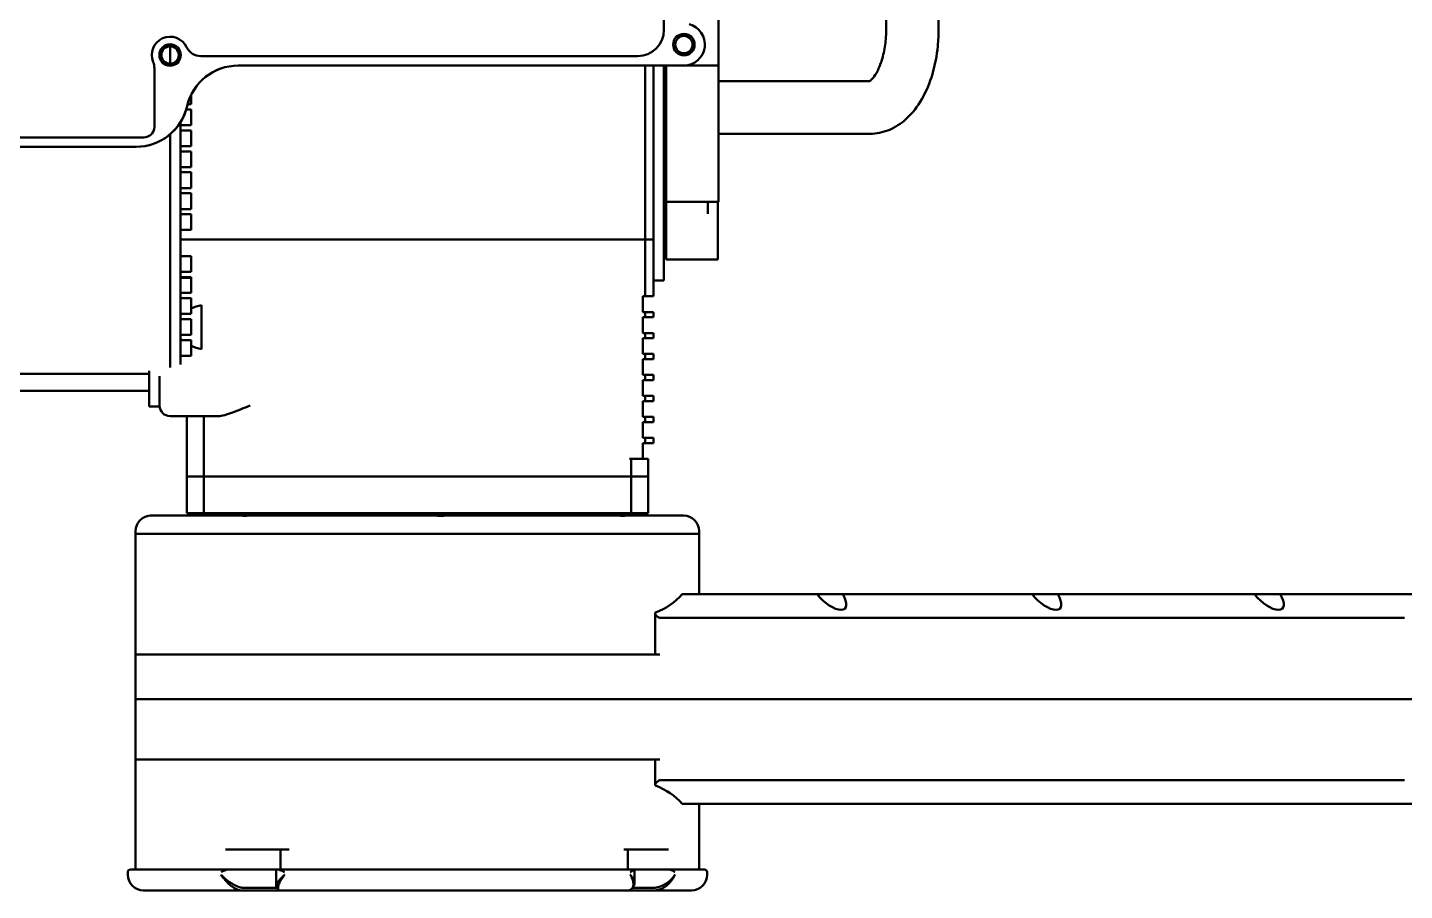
# Model space of a CAD drawing. Header units: millimetres. Extents: x 36 to 3196, y 27 to 5967.
# Drawn here: x 1894.7 to 2157.3, y 2943.3 to 3107.8 of the extents above; entities that cross this region are included whole.
import ezdxf

# ---------------------------------------------------------------- set-up
doc = ezdxf.new("R2010")
doc.units = ezdxf.units.MM
doc.layers.add('외형선(ISO)', color=7, linetype='Continuous', lineweight=50)

msp = doc.modelspace()

# ---------------------------------------------------------------- linework, layer by layer
at = {"layer": '외형선(ISO)'}
for p, q in [((2026.4917, 3244.5614), (2026.4917, 3100.5614)), ((2016.0917, 3237.7614), (2016.0917, 3107.3614)), ((2058.4917, 3107.5614), (2058.4917, 3237.5614)), ((2068.4917, 3107.5614), (2068.4917, 3237.5614)), ((1921.8917, 3100.9114), (1921.8917, 3104.2114)), ((1921.8917, 3100.9114), (1921.8917, 3104.2114)), ((2011.0917, 3102.3614), (1927.7578, 3102.3614)), ((1918.8917, 3100.0614), (1918.8917, 3088.8614)), ((2019.8917, 3100.5614), (1934.8789, 3100.5614)), ((2012.5272, 3067.4114), (2012.5272, 3100.5614)), ((2014.073, 3100.5614), (2014.073, 3067.4114)), ((2016.073, 3100.5614), (2016.073, 3063.6614)), ((2016.4917, 3100.5614), (2016.4917, 3089.9047)), ((2019.8917, 3100.5614), (2024.4917, 3100.5614)), ((2024.4917, 3100.5614), (2019.8917, 3100.5614)), ((2026.4917, 3100.5614), (2024.4917, 3100.5614)), ((2024.4917, 3100.5614), (2026.4917, 3100.5614)), ((2026.4917, 3089.9047), (2026.4917, 3100.5614)), ((2026.4917, 3097.5614), (2036.0368, 3097.5614)), ((2048.6595, 3097.5614), (2036.0368, 3097.5614)), ((2048.6595, 3097.5614), (2055.2823, 3097.5614)), ((1925.8917, 3093.2055), (1925.8917, 3094.9203)), ((1924.9881, 3092.2055), (1925.8917, 3092.2055)), ((1925.8917, 3093.2055), (1925.2476, 3093.2055)), ((1925.8917, 3089.2055), (1925.8917, 3092.2055)), ((1923.8917, 3089.773), (1923.8917, 3059.4792)), ((1925.8917, 3089.2055), (1923.8917, 3089.2055)), ((2016.4917, 3091.0614), (2016.073, 3091.0614)), ((2016.4917, 3082.2716), (2016.4917, 3089.9047)), ((2026.4917, 3089.9047), (2026.4917, 3082.2716)), ((1916.8917, 3086.8614), (1865.3333, 3086.8614)), ((1921.8917, 3059.4792), (1921.8917, 3087.4511)), ((1921.8917, 3059.4792), (1921.8917, 3087.4511)), ((1923.8917, 3088.2055), (1925.8917, 3088.2055)), ((1925.8917, 3085.2055), (1925.8917, 3088.2055)), ((2026.4917, 3087.5614), (2036.0368, 3087.5614)), ((2036.0368, 3087.5614), (2048.6595, 3087.5614)), ((2048.6595, 3087.5614), (2055.3881, 3087.5614)), ((1915.3917, 3085.0614), (1859.8917, 3085.0614)), ((1915.3917, 3085.0614), (1915.4046, 3085.0614)), ((1925.8917, 3085.2055), (1923.8917, 3085.2055)), ((1923.8917, 3084.2055), (1925.8917, 3084.2055)), ((1925.8917, 3081.2055), (1925.8917, 3084.2055)), ((1925.8917, 3081.2055), (1923.8917, 3081.2055)), ((2016.4917, 3082.2716), (2016.4917, 3075.0889)), ((2026.4917, 3074.5614), (2026.4917, 3082.2716)), ((1923.8917, 3080.2055), (1925.8917, 3080.2055)), ((1925.8917, 3077.2055), (1925.8917, 3080.2055)), ((1925.8917, 3077.2055), (1923.8917, 3077.2055)), ((1923.8917, 3076.2055), (1925.8917, 3076.2055)), ((1925.8917, 3073.2055), (1925.8917, 3076.2055)), ((1925.8917, 3073.2055), (1923.8917, 3073.2055)), ((2016.4917, 3074.0614), (2016.073, 3074.0614)), ((2016.4917, 3074.5614), (2016.4917, 3075.0889)), ((2016.5561, 3074.5614), (2016.4917, 3074.5614)), ((2016.4917, 3074.5614), (2016.4917, 3072.2698)), ((2018.4917, 3074.5614), (2016.5561, 3074.5614)), ((2024.4917, 3074.5614), (2018.4917, 3074.5614)), ((2026.4917, 3074.5614), (2024.4917, 3074.5614)), ((2024.4917, 3072.2698), (2024.4917, 3074.5614)), ((2026.3917, 3074.5614), (2026.3917, 3073.0614)), ((2026.3917, 3063.5614), (2026.3917, 3073.0614)), ((1923.8917, 3072.2055), (1925.8917, 3072.2055)), ((1925.8917, 3069.2055), (1925.8917, 3072.2055)), ((2016.4917, 3072.2698), (2016.4917, 3063.5614)), ((1925.8917, 3069.2055), (1923.8917, 3069.2055)), ((1937.1458, 3067.4114), (1923.8917, 3067.4114)), ((1937.1458, 3067.4114), (1923.8917, 3067.4114)), ((1937.1458, 3067.4114), (1945.9908, 3067.4114)), ((1937.1458, 3067.4114), (1945.9908, 3067.4114)), ((1992.1552, 3067.4114), (1945.9908, 3067.4114)), ((1992.1552, 3067.4114), (1945.9908, 3067.4114)), ((1992.1552, 3067.4114), (2009.5239, 3067.4114)), ((2009.5239, 3067.4114), (1992.1552, 3067.4114)), ((2009.5239, 3067.4114), (2012.5272, 3067.4114)), ((2012.5162, 3067.4114), (2009.5239, 3067.4114)), ((2012.5162, 3067.4114), (2012.5162, 3056.5614)), ((2012.5272, 3067.4114), (2014.073, 3067.4114)), ((2014.073, 3067.4114), (2014.073, 3056.5614)), ((1923.8917, 3064.2114), (1925.8917, 3064.2114)), ((1925.8917, 3064.2114), (1925.8917, 3061.2114)), ((2016.073, 3063.6614), (2016.073, 3059.6492)), ((2016.4917, 3063.5614), (2026.3917, 3063.5614)), ((1925.8917, 3061.2114), (1923.8917, 3061.2114)), ((1923.8917, 3060.2114), (1925.8917, 3060.2114)), ((1925.8917, 3060.0614), (1923.8917, 3060.0614)), ((1925.8917, 3060.2114), (1925.8917, 3057.2114)), ((1921.8917, 3042.9745), (1921.8917, 3059.4792)), ((1921.8917, 3042.9745), (1921.8917, 3059.4792)), ((1923.8917, 3043.5374), (1923.8917, 3059.4792)), ((1925.8917, 3057.2114), (1923.8917, 3057.2114)), ((2015.8439, 3059.5614), (2014.073, 3059.5614)), ((2015.8439, 3059.5614), (2016.073, 3059.5614)), ((2016.073, 3059.5614), (2016.073, 3059.6492)), ((1923.8917, 3056.2114), (1925.8917, 3056.2114)), ((1925.8917, 3056.2114), (1925.8917, 3054.2537)), ((1927.8917, 3054.8921), (1927.8917, 3046.4625)), ((2012.073, 3056.5614), (2012.073, 3053.5614)), ((2012.073, 3056.5614), (2012.5162, 3056.5614)), ((2012.5162, 3056.5614), (2014.073, 3056.5614)), ((1924.1814, 3053.2114), (1923.8917, 3053.2114)), ((1923.8917, 3052.2114), (1925.8917, 3052.2114)), ((1925.8917, 3053.2114), (1924.1814, 3053.2114)), ((1925.8917, 3053.2114), (1925.8917, 3054.2537)), ((1925.8917, 3049.2114), (1925.8917, 3052.2114)), ((2012.5162, 3053.5614), (2012.073, 3053.5614)), ((2012.073, 3052.5614), (2012.5162, 3052.5614)), ((2012.073, 3052.5614), (2012.073, 3049.5614)), ((2014.073, 3053.5614), (2012.5162, 3053.5614)), ((2012.5162, 3053.5614), (2012.5162, 3052.5614)), ((2012.5162, 3052.5614), (2014.073, 3052.5614)), ((2014.073, 3053.5614), (2014.073, 3052.5614)), ((2012.5162, 3049.5614), (2012.073, 3049.5614)), ((2014.073, 3049.5614), (2012.5162, 3049.5614)), ((2012.5162, 3049.5614), (2012.5162, 3048.5614)), ((2014.073, 3049.5614), (2014.073, 3048.5614)), ((1925.8917, 3049.2114), (1923.8917, 3049.2114)), ((1923.8917, 3048.2114), (1924.1024, 3048.2114)), ((1924.1024, 3048.2114), (1925.8917, 3048.2114)), ((1925.8917, 3047.1009), (1925.8917, 3048.2114)), ((1925.8917, 3047.1009), (1925.8917, 3045.2114)), ((2012.073, 3048.5614), (2012.073, 3045.5614)), ((2012.073, 3048.5614), (2012.5162, 3048.5614)), ((2012.5162, 3048.5614), (2014.073, 3048.5614)), ((1925.8917, 3045.2114), (1923.8917, 3045.2114)), ((2012.5162, 3045.5614), (2012.073, 3045.5614)), ((2012.073, 3044.5614), (2012.073, 3041.5614)), ((2012.073, 3044.5614), (2012.5162, 3044.5614)), ((2014.073, 3045.5614), (2012.5162, 3045.5614)), ((2012.5162, 3045.5614), (2012.5162, 3044.5614)), ((2012.5162, 3044.5614), (2014.073, 3044.5614)), ((2014.073, 3045.5614), (2014.073, 3044.5614)), ((1917.8917, 3041.7892), (1876.8917, 3041.7892)), ((1917.8917, 3042.3419), (1917.8917, 3037.588)), ((2012.5162, 3041.5614), (2012.073, 3041.5614)), ((2014.073, 3041.5614), (2012.5162, 3041.5614)), ((2012.5162, 3041.5614), (2012.5162, 3040.5614)), ((2014.073, 3041.5614), (2014.073, 3040.5614)), ((1919.8917, 3041.33), (1919.8917, 3035.7114)), ((2012.073, 3040.5614), (2012.073, 3037.5614)), ((2012.073, 3040.5614), (2012.5162, 3040.5614)), ((2012.5162, 3040.5614), (2014.073, 3040.5614)), ((1917.8917, 3038.5614), (1876.8917, 3038.5614)), ((1917.8917, 3037.588), (1917.8917, 3035.5614)), ((2012.5162, 3037.5614), (2012.073, 3037.5614)), ((2012.073, 3036.5614), (2012.073, 3033.5614)), ((2012.073, 3036.5614), (2012.5162, 3036.5614)), ((2014.073, 3037.5614), (2012.5162, 3037.5614)), ((2012.5162, 3037.5614), (2012.5162, 3036.5614)), ((2012.5162, 3036.5614), (2014.073, 3036.5614)), ((2014.073, 3037.5614), (2014.073, 3036.5614)), ((1917.8917, 3035.5614), (1919.8974, 3035.5614)), ((1923.8917, 3033.7114), (1921.8917, 3033.7114)), ((1923.8917, 3033.7114), (1931.0698, 3033.7114)), ((1925.073, 3033.7114), (1925.073, 3022.2114)), ((1928.3008, 3033.7114), (1928.3008, 3022.2114)), ((2012.5162, 3033.5614), (2012.073, 3033.5614)), ((2014.073, 3033.5614), (2012.5162, 3033.5614)), ((2012.5162, 3033.5614), (2012.5162, 3032.5614)), ((2014.073, 3033.5614), (2014.073, 3032.5614)), ((2012.073, 3032.5614), (2012.073, 3029.5614)), ((2012.073, 3032.5614), (2012.5162, 3032.5614)), ((2012.5162, 3032.5614), (2014.073, 3032.5614)), ((2012.5162, 3029.5614), (2012.073, 3029.5614)), ((2012.073, 3028.5614), (2012.073, 3025.5614)), ((2012.073, 3028.5614), (2012.5162, 3028.5614)), ((2012.5162, 3029.5614), (2012.5162, 3028.5614)), ((2014.073, 3029.5614), (2012.5162, 3029.5614)), ((2012.5162, 3028.5614), (2014.073, 3028.5614)), ((2014.073, 3029.5614), (2014.073, 3028.5614)), ((2009.5239, 3025.5614), (2012.073, 3025.5614)), ((2009.8452, 3025.5614), (2009.8452, 3022.2114)), ((2013.073, 3025.5614), (2012.073, 3025.5614)), ((2013.073, 3025.5614), (2013.073, 3022.2114)), ((1927.2942, 3022.2114), (1925.073, 3022.2114)), ((1925.073, 3015.2114), (1925.073, 3022.2114)), ((1927.2942, 3022.2114), (1925.073, 3022.2114)), ((1928.3008, 3022.2114), (1927.2942, 3022.2114)), ((1928.3008, 3022.2114), (1927.2942, 3022.2114)), ((1945.9908, 3022.2114), (1928.3008, 3022.2114)), ((1928.3008, 3015.2114), (1928.3008, 3022.2114)), ((1945.9908, 3022.2114), (1928.3008, 3022.2114)), ((1992.1552, 3022.2114), (1945.9908, 3022.2114)), ((1945.9908, 3022.2114), (1992.1552, 3022.2114)), ((1992.1552, 3022.2114), (2009.8452, 3022.2114)), ((2009.8452, 3022.2114), (1992.1552, 3022.2114)), ((2009.8452, 3022.2114), (2010.8518, 3022.2114)), ((2009.8452, 3015.2114), (2009.8452, 3022.2114)), ((2010.8518, 3022.2114), (2009.8452, 3022.2114)), ((2010.8518, 3022.2114), (2013.073, 3022.2114)), ((2013.073, 3022.2114), (2010.8518, 3022.2114)), ((2013.073, 3015.2114), (2013.073, 3022.2114)), ((1925.073, 3015.2114), (1927.2942, 3015.2114)), ((1927.2942, 3015.2114), (1928.3008, 3015.2114)), ((1928.3008, 3015.2114), (1945.9908, 3015.2114)), ((1929.073, 3014.7614), (1929.073, 3015.2114)), ((1992.1552, 3015.2114), (1945.9908, 3015.2114)), ((1992.1552, 3015.2114), (2009.8452, 3015.2114)), ((2009.073, 3014.7614), (2009.073, 3015.2114)), ((2009.8452, 3015.2114), (2010.8518, 3015.2114)), ((2010.8518, 3015.2114), (2013.073, 3015.2114)), ((1918.323, 3014.7614), (1918.3965, 3014.7614)), ((1918.3965, 3014.7614), (1918.6931, 3014.7614)), ((1918.6931, 3014.7614), (1935.1694, 3014.7614)), ((1935.1694, 3014.7614), (1937.7748, 3014.7614)), ((1937.7748, 3014.7614), (1971.8026, 3014.7614)), ((1971.8026, 3014.7614), (1975.1906, 3014.7614)), ((1975.1906, 3014.7614), (2006.8369, 3014.7614)), ((2006.8369, 3014.7614), (2009.0228, 3014.7614)), ((2009.0228, 3014.7614), (2019.823, 3014.7614)), ((1915.323, 3011.2614), (1915.323, 3011.7614)), ((1915.323, 3011.2614), (2022.823, 3011.2614)), ((2022.823, 3011.2614), (1915.323, 3011.2614)), ((1915.323, 2988.2614), (1915.323, 3011.2614)), ((2022.823, 3011.2614), (2022.823, 3011.7614)), ((2022.823, 2999.7614), (2022.823, 3011.2614)), ((2019.5571, 2999.7614), (2045.2895, 2999.7614)), ((2050.1884, 2999.7614), (2045.2895, 2999.7614)), ((2050.1884, 2999.7614), (2086.3017, 2999.7614)), ((2091.2006, 2999.7614), (2086.3017, 2999.7614)), ((2091.2006, 2999.7614), (2128.7281, 2999.7614)), ((2133.627, 2999.7614), (2128.7281, 2999.7614)), ((2133.627, 2999.7614), (2171.2925, 2999.7614)), ((2014.4328, 2988.2614), (2014.4328, 2996.1155)), ((2157.3402, 2995.2619), (2015.2863, 2995.2619)), ((1915.323, 2988.2614), (2007.08, 2988.2614)), ((1915.323, 2988.2614), (2007.08, 2988.2614)), ((1915.323, 2979.7614), (1915.323, 2988.2614)), ((2015.2863, 2988.2614), (2007.08, 2988.2614)), ((1915.323, 2979.7614), (2007.08, 2979.7614)), ((1915.323, 2979.7614), (2007.08, 2979.7614)), ((1915.323, 2968.2614), (1915.323, 2979.7614)), ((2007.08, 2979.7614), (2157.3402, 2979.7614)), ((2157.3402, 2979.7614), (2007.08, 2979.7614)), ((2157.3402, 2979.7614), (2192.5038, 2979.7614)), ((1915.323, 2968.2614), (2007.08, 2968.2614)), ((1915.323, 2968.2614), (2007.08, 2968.2614)), ((1915.323, 2947.2614), (1915.323, 2968.2614)), ((2007.08, 2968.2614), (2015.2863, 2968.2614)), ((2014.4328, 2968.2614), (2014.4328, 2963.4074)), ((2015.2863, 2964.2609), (2157.3402, 2964.2609)), ((2181.5029, 2959.7614), (2019.5571, 2959.7614)), ((2022.823, 2947.2614), (2022.823, 2959.7614)), ((1932.4649, 2951.0614), (1944.611, 2951.0614)), ((1942.9763, 2951.0614), (1942.9763, 2947.2614)), ((2008.4292, 2951.0614), (2016.934, 2951.0614)), ((2009.2326, 2951.0614), (2009.2326, 2947.2614)), ((1933.2096, 2947.2614), (1914.323, 2947.2614)), ((1936.0972, 2947.2614), (1933.2096, 2947.2614)), ((1937.6912, 2947.2614), (1936.0972, 2947.2614)), ((1936.9656, 2947.2614), (1937.6912, 2947.2614)), ((1937.6912, 2947.2614), (1942.1079, 2947.2614)), ((1942.1079, 2947.2614), (1937.6912, 2947.2614)), ((1942.465, 2947.2614), (1942.1079, 2947.2614)), ((1942.1079, 2947.2614), (1942.1079, 2944.0644)), ((2010.4418, 2947.2614), (1942.465, 2947.2614)), ((2010.4728, 2947.2614), (2010.4418, 2947.2614)), ((2010.4728, 2947.2614), (2011.5058, 2947.2614)), ((2011.5058, 2947.2614), (2010.4728, 2947.2614)), ((2010.4728, 2947.2614), (2010.4728, 2944.5953)), ((2011.5058, 2947.2614), (2012.5419, 2947.2614)), ((2013.7822, 2947.2614), (2011.5058, 2947.2614)), ((2016.9226, 2947.2614), (2013.7822, 2947.2614)), ((2023.823, 2947.2614), (2016.9226, 2947.2614)), ((1913.823, 2946.7614), (1913.823, 2946.2614)), ((2024.323, 2946.7614), (2024.323, 2946.2614)), ((1935.5171, 2943.2614), (1916.823, 2943.2614)), ((1935.6876, 2943.2614), (1935.5171, 2943.2614)), ((1937.2816, 2943.2614), (1935.6876, 2943.2614)), ((1936.0972, 2943.7614), (1935.8926, 2943.7614)), ((1936.0972, 2943.7614), (1937.6912, 2943.7614)), ((1942.9144, 2943.2614), (1937.2816, 2943.2614)), ((1942.2644, 2943.7614), (1937.6912, 2943.7614)), ((2009.1238, 2943.2614), (1942.9144, 2943.2614)), ((2011.7926, 2943.2614), (2009.1238, 2943.2614)), ((2010.3485, 2944.1391), (2010.0708, 2943.7152)), ((2011.5058, 2943.7614), (2010.1011, 2943.7614)), ((2011.5058, 2943.7614), (2013.7822, 2943.7614)), ((2014.069, 2943.2614), (2011.7926, 2943.2614)), ((2014.0635, 2943.7614), (2013.7822, 2943.7614)), ((2014.3034, 2943.2614), (2014.069, 2943.2614)), ((2021.323, 2943.2614), (2014.3034, 2943.2614))]:
    msp.add_line(p, q, dxfattribs=at)
for centre, radius in [((1921.8917, 3102.5614), 2.05), ((2019.8917, 3104.5614), 2.05), ((2019.8917, 3104.5614), 1.65), ((1921.8917, 3102.5614), 1.65)]:
    msp.add_circle(centre, radius, dxfattribs=at)
for centre, radius, start, end in [((2011.0917, 3107.3614), 5, 270, 0), ((2019.8917, 3104.5614), 4, 270, 75.522488), ((1921.8917, 3102.5614), 3.5, 25.516387, 202.619865), ((1927.7578, 3105.3614), 3, 205.516387, 270), ((1915.8917, 3100.0614), 3, 0, 22.619865), ((1934.8789, 3090.5614), 10, 90, 166.997122), ((1934.8917, 3090.5614), 10, 90, 166.997122), ((1915.3917, 3095.0614), 10, 270, 346.997122), ((1915.4046, 3095.0614), 10, 270, 346.997122), ((1916.8917, 3088.8614), 2, 270, 0), ((1921.8917, 3035.7114), 2, 180, 270), ((1918.323, 3011.7614), 3, 90, 180), ((2019.823, 3011.7614), 3, 0, 90), ((1914.323, 2946.7614), 0.5, 90, 180), ((2023.823, 2946.7614), 0.5, 0, 90), ((1916.823, 2946.2614), 3, 180, 270), ((2021.323, 2946.2614), 3, 270, 0)]:
    msp.add_arc(centre, radius, start, end, dxfattribs=at)
for centre, major_axis, ratio, start_param, end_param in [((2018.4917, 3075.0889), (0, -2.0961), 0.95414649, 4.71238898, 4.96677353), ((1930.6223, 3050.6773), (-7.7942, 0), 0.57735027, 5.07030831, 5.36457636), ((1930.6223, 3050.6773), (-7.7942, 0), 0.57735027, 5.68500739, 5.75460998), ((1930.6223, 3050.6773), (-7.7942, 0), 0.57735027, 0.52857532, 0.57993959), ((1930.6223, 3050.6773), (-7.7942, 0), 0.57735027, 0.91860894, 1.212877), ((1969.073, 3049.0119), (49.8895, -49.8895), 0.41421356, 6.10507418, 6.31303683), ((2047.3851, 3000.2619), (3.2336, -3.2336), 0.41421356, 4.4631762, 7.31779625), ((2088.3973, 3000.2619), (3.2336, -3.2336), 0.41421356, 4.4631762, 7.31779625), ((2130.8237, 3000.2619), (3.2336, -3.2336), 0.41421356, 4.4631762, 7.31779625), ((2014.9328, 2995.7619), (0.4619, -0.4619), 0.41421356, 2.96348153, 5.89048623), ((2014.9328, 2963.7609), (0.4619, 0.4619), 0.41421356, 0.39269908, 3.31970378), ((1969.073, 2910.5109), (49.8895, 49.8895), 0.41421356, 6.25333379, 6.46129644)]:
    msp.add_ellipse(centre, major_axis=major_axis, ratio=ratio, start_param=start_param, end_param=end_param, dxfattribs=at)
for points, knots in [([(2055.2415, 3097.5417), (2055.2415, 3097.5417), (2055.2656, 3097.5505), (2055.4285, 3097.6484), (2055.6763, 3097.836), (2056.238, 3098.5201), (2056.5344, 3098.9651), (2057.1232, 3100.1158), (2057.4145, 3100.8338), (2057.9251, 3102.5065), (2058.1384, 3103.4736), (2058.4196, 3105.4829), (2058.4917, 3106.5221), (2058.4917, 3107.5614)], [3.33823924, 3.33823924, 3.33823924, 3.33823924, 3.45575192, 3.45575192, 3.72358028, 3.72358028, 3.95414025, 3.95414025, 4.19808966, 4.19808966, 4.45888182, 4.45888182, 4.71238898, 4.71238898, 4.71238898, 4.71238898]), ([(2055.3881, 3087.5614), (2056.625, 3087.5614), (2057.8554, 3087.8149), (2060.2112, 3088.7615), (2061.3102, 3089.4883), (2063.4805, 3091.435), (2064.4686, 3092.7358), (2066.1282, 3095.6323), (2066.7891, 3097.2424), (2067.7954, 3100.6468), (2068.1388, 3102.4417), (2068.4363, 3105.361), (2068.4917, 3106.4612), (2068.4917, 3107.5614)], [3.14159265, 3.14159265, 3.14159265, 3.14159265, 3.35534347, 3.35534347, 3.59284502, 3.59284502, 3.89760654, 3.89760654, 4.2117658, 4.2117658, 4.52592507, 4.52592507, 4.71238898, 4.71238898, 4.71238898, 4.71238898]), ([(2016.073, 3059.6492), (2016.047, 3059.6281), (2016.0204, 3059.6105), (2015.9453, 3059.5732), (2015.8953, 3059.562), (2015.8439, 3059.5614)], [-0.229841854, -0.229841854, -0.229841854, -0.229841854, -0.1992093279, -0.1992093279, -0.1455497148, -0.1455497148, -0.1455497148, -0.1455497148]), ([(1931.0698, 3033.7114), (1931.8171, 3033.7114), (1932.7458, 3034.0058), (1934.8393, 3034.7812), (1936.0038, 3035.268), (1937.1458, 3035.7114)], [-0.834717619, -0.834717619, -0.834717619, -0.834717619, -0.417358809, -0.417358809, 0, 0, 0, 0]), ([(1918.6931, 3014.7614), (1918.4846, 3014.7614), (1918.313, 3014.7462), (1918.0674, 3014.7225), (1918.0041, 3014.7162), (1918.0099, 3014.7271), (1918.0839, 3014.7449), (1918.274, 3014.7589), (1918.3315, 3014.7614), (1918.3965, 3014.7614)], [-0.897920286, -0.897920286, -0.897920286, -0.897920286, -0.786696584, -0.786696584, -0.669803818, -0.669803818, -0.548309921, -0.548309921, -0.50547008, -0.50547008, -0.50547008, -0.50547008]), ([(1937.7748, 3014.7614), (1937.6338, 3014.7614), (1937.4924, 3014.7585), (1937.0468, 3014.7452), (1936.7552, 3014.7312), (1936.2478, 3014.7183), (1936.0308, 3014.718), (1935.6314, 3014.73), (1935.4592, 3014.7436), (1935.2649, 3014.7579), (1935.2112, 3014.7614), (1935.1694, 3014.7614)], [-0.895644827, -0.895644827, -0.895644827, -0.895644827, -0.848916301, -0.848916301, -0.747481993, -0.747481993, -0.657032159, -0.657032159, -0.556432131, -0.556432131, -0.505511855, -0.505511855, -0.505511855, -0.505511855]), ([(1975.1906, 3014.7614), (1974.938, 3014.7614), (1974.6458, 3014.7462), (1973.9818, 3014.7225), (1973.6215, 3014.7162), (1972.8799, 3014.7271), (1972.508, 3014.7449), (1972.0364, 3014.7589), (1971.9173, 3014.7614), (1971.8026, 3014.7614)], [-0.897920286, -0.897920286, -0.897920286, -0.897920286, -0.786696584, -0.786696584, -0.669803818, -0.669803818, -0.548309921, -0.548309921, -0.50547008, -0.50547008, -0.50547008, -0.50547008]), ([(2009.0228, 3014.7614), (2009.0093, 3014.7614), (2008.9857, 3014.7585), (2008.8774, 3014.7452), (2008.7558, 3014.7312), (2008.4432, 3014.7183), (2008.2633, 3014.718), (2007.8244, 3014.73), (2007.5626, 3014.7436), (2007.1357, 3014.7579), (2006.9878, 3014.7614), (2006.8369, 3014.7614)], [-0.895644827, -0.895644827, -0.895644827, -0.895644827, -0.848916301, -0.848916301, -0.747481993, -0.747481993, -0.657032159, -0.657032159, -0.556432131, -0.556432131, -0.505511855, -0.505511855, -0.505511855, -0.505511855]), ([(1933.2096, 2947.2614), (1933.0244, 2947.2614), (1932.8203, 2947.2308), (1932.2558, 2947.0806), (1931.9137, 2946.9276), (1931.6092, 2946.7635), (1931.6073, 2946.7625), (1931.6053, 2946.7614)], [-0.213745231, -0.213745231, -0.213745231, -0.213745231, -0.132568287, -0.132568287, 0, 0, 0.000856776, 0.000856776, 0.000856776, 0.000856776]), ([(1942.465, 2947.2614), (1942.5159, 2947.2614), (1942.5757, 2947.2513), (1942.7704, 2947.1964), (1942.9218, 2947.1329), (1943.2943, 2946.9638), (1943.5028, 2946.8639), (1943.7272, 2946.7635), (1943.7295, 2946.7625), (1943.7319, 2946.7614)], [0.620418883, 0.620418883, 0.620418883, 0.620418883, 0.667518907, 0.667518907, 0.75055806, 0.75055806, 0.83624971, 0.83624971, 0.837158655, 0.837158655, 0.837158655, 0.837158655]), ([(2010.4418, 2947.2614), (2010.415, 2947.2614), (2010.3678, 2947.2308), (2010.1605, 2947.0806), (2009.9607, 2946.9276), (2009.6812, 2946.7635), (2009.6794, 2946.7625), (2009.6776, 2946.7614)], [-0.213745231, -0.213745231, -0.213745231, -0.213745231, -0.132568287, -0.132568287, 0, 0, 0.000856776, 0.000856776, 0.000856776, 0.000856776]), ([(2016.9226, 2947.2614), (2017.0173, 2947.2614), (2017.1164, 2947.2513), (2017.3959, 2947.1964), (2017.5721, 2947.1329), (2017.9061, 2946.9638), (2018.0497, 2946.8639), (2018.1663, 2946.7635), (2018.1675, 2946.7625), (2018.1687, 2946.7614)], [0.620418883, 0.620418883, 0.620418883, 0.620418883, 0.667518907, 0.667518907, 0.75055806, 0.75055806, 0.83624971, 0.83624971, 0.837158655, 0.837158655, 0.837158655, 0.837158655]), ([(1935.5171, 2943.2614), (1935.4368, 2943.2614), (1935.3531, 2943.2689), (1935.2663, 2943.2831), (1935.2229, 2943.2903), (1935.1787, 2943.2991), (1935.1338, 2943.3097), (1935.0888, 2943.3202), (1935.0431, 2943.3324), (1934.9966, 2943.3463), (1934.9502, 2943.3601), (1934.9027, 2943.3757), (1934.8554, 2943.3927), (1934.8081, 2943.4096), (1934.7606, 2943.4279), (1934.713, 2943.4475), (1934.6654, 2943.4671), (1934.6176, 2943.488), (1934.5698, 2943.5102), (1934.5219, 2943.5323), (1934.4739, 2943.5557), (1934.4258, 2943.5802), (1934.3777, 2943.6048), (1934.3293, 2943.6306), (1934.2811, 2943.6574), (1934.2328, 2943.6842), (1934.1849, 2943.7119), (1934.1373, 2943.7403), (1934.0897, 2943.7688), (1934.0425, 2943.7981), (1933.9955, 2943.8281), (1933.9486, 2943.8582), (1933.9019, 2943.8889), (1933.8555, 2943.9204), (1933.8092, 2943.9519), (1933.7631, 2943.9841), (1933.7173, 2944.017), (1933.6714, 2944.0499), (1933.6259, 2944.0834), (1933.5806, 2944.1176), (1933.5353, 2944.1518), (1933.4903, 2944.1867), (1933.4455, 2944.2222), (1933.4007, 2944.2577), (1933.3564, 2944.2937), (1933.3127, 2944.33), (1933.2253, 2944.4025), (1933.14, 2944.4765), (1933.0567, 2944.5517), (1932.9734, 2944.627), (1932.8922, 2944.7035), (1932.8127, 2944.7812), (1932.7333, 2944.8589), (1932.6557, 2944.9377), (1932.5799, 2945.0178), (1932.542, 2945.0578), (1932.5046, 2945.0981), (1932.4676, 2945.1386), (1932.4306, 2945.1792), (1932.3939, 2945.2201), (1932.3579, 2945.2612), (1932.3219, 2945.3022), (1932.2865, 2945.3433), (1932.2516, 2945.3845), (1932.2168, 2945.4257), (1932.1826, 2945.467), (1932.149, 2945.5084), (1932.0817, 2945.5911), (1932.0167, 2945.6741), (1931.9541, 2945.7574), (1931.8914, 2945.8408), (1931.831, 2945.9245), (1931.7728, 2946.0085), (1931.7438, 2946.0505), (1931.7153, 2946.0926), (1931.6873, 2946.1347), (1931.6734, 2946.1558), (1931.6595, 2946.1769), (1931.6459, 2946.1981), (1931.639, 2946.2086), (1931.6322, 2946.2192), (1931.6255, 2946.2298), (1931.6187, 2946.2403), (1931.6119, 2946.251), (1931.6053, 2946.2614)], [-1, -1, -1, -1, -0.9375, -0.9375, -0.9375, -0.90625, -0.90625, -0.90625, -0.875, -0.875, -0.875, -0.84375, -0.84375, -0.84375, -0.8125, -0.8125, -0.8125, -0.78125, -0.78125, -0.78125, -0.75, -0.75, -0.75, -0.71875, -0.71875, -0.71875, -0.6875, -0.6875, -0.6875, -0.65625, -0.65625, -0.65625, -0.625, -0.625, -0.625, -0.59375, -0.59375, -0.59375, -0.5625, -0.5625, -0.5625, -0.53125, -0.53125, -0.53125, -0.5, -0.5, -0.5, -0.4375, -0.4375, -0.4375, -0.375, -0.375, -0.375, -0.3125, -0.3125, -0.3125, -0.28125, -0.28125, -0.28125, -0.25, -0.25, -0.25, -0.21875, -0.21875, -0.21875, -0.1875, -0.1875, -0.1875, -0.125, -0.125, -0.125, -0.0625, -0.0625, -0.0625, -0.03125, -0.03125, -0.03125, -0.015625, -0.015625, -0.015625, -0.0078125, -0.0078125, -0.0078125, 0, 0, 0, 0]), ([(1931.6053, 2946.2614), (1931.6132, 2946.2527), (1931.6212, 2946.2438), (1931.6292, 2946.235), (1931.6373, 2946.2262), (1931.6454, 2946.2174), (1931.6535, 2946.2086), (1931.6697, 2946.191), (1931.686, 2946.1734), (1931.7025, 2946.1558), (1931.7355, 2946.1207), (1931.7691, 2946.0856), (1931.8032, 2946.0506), (1931.8714, 2945.9806), (1931.9419, 2945.9109), (1932.0146, 2945.8414), (1932.0873, 2945.772), (1932.1623, 2945.7028), (1932.2396, 2945.6339), (1932.2783, 2945.5994), (1932.3175, 2945.565), (1932.3573, 2945.5307), (1932.3972, 2945.4963), (1932.4376, 2945.4621), (1932.4786, 2945.4279), (1932.5196, 2945.3937), (1932.5613, 2945.3596), (1932.6032, 2945.3258), (1932.6452, 2945.292), (1932.6876, 2945.2584), (1932.7304, 2945.225), (1932.816, 2945.1584), (1932.9032, 2945.0926), (1932.9923, 2945.0279), (1933.0813, 2944.9631), (1933.172, 2944.8994), (1933.2647, 2944.8367), (1933.3573, 2944.774), (1933.4518, 2944.7123), (1933.5483, 2944.6519), (1933.5965, 2944.6216), (1933.6454, 2944.5917), (1933.6946, 2944.5621), (1933.7439, 2944.5325), (1933.7933, 2944.5034), (1933.8429, 2944.4749), (1933.8925, 2944.4464), (1933.9423, 2944.4185), (1933.9923, 2944.3911), (1934.0423, 2944.3637), (1934.0924, 2944.3368), (1934.1428, 2944.3106), (1934.1932, 2944.2844), (1934.2438, 2944.2587), (1934.2946, 2944.2337), (1934.3454, 2944.2086), (1934.3964, 2944.1842), (1934.4477, 2944.1605), (1934.499, 2944.1368), (1934.5504, 2944.1137), (1934.6022, 2944.0914), (1934.654, 2944.069), (1934.7057, 2944.0476), (1934.757, 2944.0271), (1934.8083, 2944.0067), (1934.8594, 2943.9872), (1934.9102, 2943.9687), (1934.961, 2943.9503), (1935.0115, 2943.9328), (1935.0618, 2943.9165), (1935.112, 2943.9001), (1935.162, 2943.8849), (1935.2116, 2943.8708), (1935.2612, 2943.8567), (1935.3108, 2943.8437), (1935.3592, 2943.8321), (1935.4076, 2943.8206), (1935.455, 2943.8104), (1935.5015, 2943.8016), (1935.5479, 2943.7928), (1935.5934, 2943.7855), (1935.6379, 2943.7795), (1935.7269, 2943.7676), (1935.8119, 2943.7614), (1935.8926, 2943.7614)], [-1, -1, -1, -1, -0.9921875, -0.9921875, -0.9921875, -0.984375, -0.984375, -0.984375, -0.96875, -0.96875, -0.96875, -0.9375, -0.9375, -0.9375, -0.875, -0.875, -0.875, -0.8125, -0.8125, -0.8125, -0.78125, -0.78125, -0.78125, -0.75, -0.75, -0.75, -0.71875, -0.71875, -0.71875, -0.6875, -0.6875, -0.6875, -0.625, -0.625, -0.625, -0.5625, -0.5625, -0.5625, -0.5, -0.5, -0.5, -0.46875, -0.46875, -0.46875, -0.4375, -0.4375, -0.4375, -0.40625, -0.40625, -0.40625, -0.375, -0.375, -0.375, -0.34375, -0.34375, -0.34375, -0.3125, -0.3125, -0.3125, -0.28125, -0.28125, -0.28125, -0.25, -0.25, -0.25, -0.21875, -0.21875, -0.21875, -0.1875, -0.1875, -0.1875, -0.15625, -0.15625, -0.15625, -0.125, -0.125, -0.125, -0.09375, -0.09375, -0.09375, -0.0625, -0.0625, -0.0625, 0, 0, 0, 0]), ([(1942.1728, 2943.8665), (1942.1716, 2943.8679), (1942.1703, 2943.8693), (1942.1691, 2943.8708), (1942.1574, 2943.8849), (1942.1475, 2943.9001), (1942.1393, 2943.9165), (1942.131, 2943.9328), (1942.1245, 2943.9503), (1942.1196, 2943.9687), (1942.1146, 2943.9872), (1942.1113, 2944.0067), (1942.1095, 2944.0271), (1942.1077, 2944.0476), (1942.1074, 2944.069), (1942.1086, 2944.0914), (1942.1099, 2944.1137), (1942.1126, 2944.1368), (1942.1166, 2944.1605), (1942.1207, 2944.1842), (1942.1261, 2944.2086), (1942.1328, 2944.2337), (1942.1395, 2944.2587), (1942.1475, 2944.2844), (1942.1567, 2944.3106), (1942.1658, 2944.3368), (1942.1762, 2944.3637), (1942.1878, 2944.3911), (1942.1993, 2944.4185), (1942.212, 2944.4464), (1942.2258, 2944.4749), (1942.2396, 2944.5034), (1942.2545, 2944.5325), (1942.2705, 2944.5621), (1942.2865, 2944.5917), (1942.3035, 2944.6216), (1942.3214, 2944.6519), (1942.3572, 2944.7123), (1942.3966, 2944.774), (1942.4392, 2944.8367), (1942.4819, 2944.8994), (1942.5278, 2944.9631), (1942.5767, 2945.0279), (1942.6256, 2945.0926), (1942.6776, 2945.1584), (1942.7325, 2945.225), (1942.7599, 2945.2584), (1942.7881, 2945.292), (1942.8169, 2945.3258), (1942.8458, 2945.3596), (1942.8754, 2945.3937), (1942.9057, 2945.4279), (1942.9359, 2945.4621), (1942.9667, 2945.4963), (1942.998, 2945.5307), (1943.0293, 2945.565), (1943.0611, 2945.5994), (1943.0935, 2945.6339), (1943.1583, 2945.7028), (1943.2252, 2945.772), (1943.2941, 2945.8414), (1943.363, 2945.9109), (1943.434, 2945.9806), (1943.507, 2946.0506), (1943.5434, 2946.0856), (1943.5805, 2946.1207), (1943.6179, 2946.1558), (1943.6367, 2946.1734), (1943.6556, 2946.191), (1943.6746, 2946.2086), (1943.6841, 2946.2174), (1943.6936, 2946.2262), (1943.7032, 2946.235), (1943.7127, 2946.2438), (1943.7224, 2946.2527), (1943.7319, 2946.2614)], [-0.846970401, -0.846970401, -0.846970401, -0.846970401, -0.84375, -0.84375, -0.84375, -0.8125, -0.8125, -0.8125, -0.78125, -0.78125, -0.78125, -0.75, -0.75, -0.75, -0.71875, -0.71875, -0.71875, -0.6875, -0.6875, -0.6875, -0.65625, -0.65625, -0.65625, -0.625, -0.625, -0.625, -0.59375, -0.59375, -0.59375, -0.5625, -0.5625, -0.5625, -0.53125, -0.53125, -0.53125, -0.5, -0.5, -0.5, -0.4375, -0.4375, -0.4375, -0.375, -0.375, -0.375, -0.3125, -0.3125, -0.3125, -0.28125, -0.28125, -0.28125, -0.25, -0.25, -0.25, -0.21875, -0.21875, -0.21875, -0.1875, -0.1875, -0.1875, -0.125, -0.125, -0.125, -0.0625, -0.0625, -0.0625, -0.03125, -0.03125, -0.03125, -0.015625, -0.015625, -0.015625, -0.0078125, -0.0078125, -0.0078125, 0, 0, 0, 0]), ([(1943.7319, 2946.2614), (1943.7239, 2946.251), (1943.7158, 2946.2403), (1943.7078, 2946.2298), (1943.6997, 2946.2192), (1943.6917, 2946.2086), (1943.6837, 2946.1981), (1943.6678, 2946.1769), (1943.652, 2946.1558), (1943.6363, 2946.1347), (1943.6049, 2946.0926), (1943.5739, 2946.0505), (1943.5435, 2946.0085), (1943.4827, 2945.9245), (1943.4238, 2945.8408), (1943.3669, 2945.7574), (1943.31, 2945.6741), (1943.2551, 2945.5911), (1943.2022, 2945.5084), (1943.1758, 2945.467), (1943.1499, 2945.4257), (1943.1245, 2945.3845), (1943.0991, 2945.3433), (1943.0743, 2945.3022), (1943.05, 2945.2612), (1943.0257, 2945.2201), (1943.0019, 2945.1792), (1942.9789, 2945.1386), (1942.9559, 2945.0981), (1942.9335, 2945.0578), (1942.9119, 2945.0178), (1942.8685, 2944.9377), (1942.8279, 2944.8589), (1942.7902, 2944.7812), (1942.7525, 2944.7035), (1942.7176, 2944.627), (1942.6859, 2944.5517), (1942.6541, 2944.4765), (1942.6254, 2944.4025), (1942.6001, 2944.33), (1942.5875, 2944.2937), (1942.5757, 2944.2577), (1942.5649, 2944.2222), (1942.554, 2944.1867), (1942.5442, 2944.1518), (1942.5354, 2944.1176), (1942.5265, 2944.0834), (1942.5187, 2944.0499), (1942.512, 2944.017), (1942.5052, 2943.9841), (1942.4996, 2943.9519), (1942.495, 2943.9204), (1942.4904, 2943.8889), (1942.487, 2943.8582), (1942.4847, 2943.8281), (1942.4824, 2943.7981), (1942.4813, 2943.7688), (1942.4814, 2943.7403), (1942.4815, 2943.7119), (1942.4829, 2943.6842), (1942.4857, 2943.6574), (1942.4884, 2943.6306), (1942.4925, 2943.6048), (1942.498, 2943.5802), (1942.5034, 2943.5557), (1942.5103, 2943.5323), (1942.5186, 2943.5102), (1942.5268, 2943.488), (1942.5365, 2943.4671), (1942.5477, 2943.4475), (1942.559, 2943.4279), (1942.5717, 2943.4096), (1942.586, 2943.3927), (1942.6003, 2943.3757), (1942.6163, 2943.3601), (1942.6338, 2943.3463), (1942.6512, 2943.3324), (1942.6701, 2943.3202), (1942.6905, 2943.3097), (1942.7109, 2943.2991), (1942.7327, 2943.2903), (1942.756, 2943.2831), (1942.8027, 2943.2689), (1942.8554, 2943.2614), (1942.9144, 2943.2614)], [-1, -1, -1, -1, -0.9921875, -0.9921875, -0.9921875, -0.984375, -0.984375, -0.984375, -0.96875, -0.96875, -0.96875, -0.9375, -0.9375, -0.9375, -0.875, -0.875, -0.875, -0.8125, -0.8125, -0.8125, -0.78125, -0.78125, -0.78125, -0.75, -0.75, -0.75, -0.71875, -0.71875, -0.71875, -0.6875, -0.6875, -0.6875, -0.625, -0.625, -0.625, -0.5625, -0.5625, -0.5625, -0.5, -0.5, -0.5, -0.46875, -0.46875, -0.46875, -0.4375, -0.4375, -0.4375, -0.40625, -0.40625, -0.40625, -0.375, -0.375, -0.375, -0.34375, -0.34375, -0.34375, -0.3125, -0.3125, -0.3125, -0.28125, -0.28125, -0.28125, -0.25, -0.25, -0.25, -0.21875, -0.21875, -0.21875, -0.1875, -0.1875, -0.1875, -0.15625, -0.15625, -0.15625, -0.125, -0.125, -0.125, -0.09375, -0.09375, -0.09375, -0.0625, -0.0625, -0.0625, 0, 0, 0, 0]), ([(2009.1238, 2943.2614), (2009.2159, 2943.2614), (2009.3024, 2943.2689), (2009.3836, 2943.2831), (2009.4242, 2943.2903), (2009.4636, 2943.2991), (2009.5016, 2943.3097), (2009.5396, 2943.3202), (2009.5764, 2943.3324), (2009.6119, 2943.3463), (2009.6473, 2943.3601), (2009.6817, 2943.3757), (2009.7141, 2943.3927), (2009.7466, 2943.4096), (2009.7774, 2943.4279), (2009.8067, 2943.4475), (2009.8359, 2943.4671), (2009.8636, 2943.488), (2009.8898, 2943.5102), (2009.9161, 2943.5323), (2009.9408, 2943.5557), (2009.9641, 2943.5802), (2009.9875, 2943.6048), (2010.0094, 2943.6306), (2010.0299, 2943.6574), (2010.0504, 2943.6842), (2010.0693, 2943.7119), (2010.0868, 2943.7403), (2010.1042, 2943.7688), (2010.1203, 2943.7981), (2010.1349, 2943.8281), (2010.1496, 2943.8582), (2010.1629, 2943.8889), (2010.1749, 2943.9204), (2010.1869, 2943.9519), (2010.1976, 2943.9841), (2010.2071, 2944.017), (2010.2166, 2944.0499), (2010.2249, 2944.0834), (2010.232, 2944.1176), (2010.2391, 2944.1518), (2010.245, 2944.1867), (2010.2497, 2944.2222), (2010.2545, 2944.2577), (2010.2581, 2944.2937), (2010.2606, 2944.33), (2010.2655, 2944.4025), (2010.266, 2944.4765), (2010.2625, 2944.5517), (2010.259, 2944.627), (2010.2515, 2944.7035), (2010.2403, 2944.7812), (2010.229, 2944.8589), (2010.2141, 2944.9377), (2010.1955, 2945.0178), (2010.1863, 2945.0578), (2010.1761, 2945.0981), (2010.1651, 2945.1386), (2010.1541, 2945.1792), (2010.1421, 2945.2201), (2010.1294, 2945.2612), (2010.1166, 2945.3022), (2010.1031, 2945.3433), (2010.0887, 2945.3845), (2010.0744, 2945.4257), (2010.0593, 2945.467), (2010.0434, 2945.5084), (2010.0116, 2945.5911), (2009.9768, 2945.6741), (2009.9391, 2945.7574), (2009.9014, 2945.8408), (2009.8607, 2945.9245), (2009.8171, 2946.0085), (2009.7953, 2946.0505), (2009.7728, 2946.0926), (2009.7495, 2946.1347), (2009.7379, 2946.1558), (2009.7261, 2946.1769), (2009.7141, 2946.1981), (2009.7081, 2946.2086), (2009.7021, 2946.2192), (2009.696, 2946.2298), (2009.6899, 2946.2403), (2009.6837, 2946.251), (2009.6776, 2946.2614)], [-1, -1, -1, -1, -0.9375, -0.9375, -0.9375, -0.90625, -0.90625, -0.90625, -0.875, -0.875, -0.875, -0.84375, -0.84375, -0.84375, -0.8125, -0.8125, -0.8125, -0.78125, -0.78125, -0.78125, -0.75, -0.75, -0.75, -0.71875, -0.71875, -0.71875, -0.6875, -0.6875, -0.6875, -0.65625, -0.65625, -0.65625, -0.625, -0.625, -0.625, -0.59375, -0.59375, -0.59375, -0.5625, -0.5625, -0.5625, -0.53125, -0.53125, -0.53125, -0.5, -0.5, -0.5, -0.4375, -0.4375, -0.4375, -0.375, -0.375, -0.375, -0.3125, -0.3125, -0.3125, -0.28125, -0.28125, -0.28125, -0.25, -0.25, -0.25, -0.21875, -0.21875, -0.21875, -0.1875, -0.1875, -0.1875, -0.125, -0.125, -0.125, -0.0625, -0.0625, -0.0625, -0.03125, -0.03125, -0.03125, -0.015625, -0.015625, -0.015625, -0.0078125, -0.0078125, -0.0078125, 0, 0, 0, 0]), ([(2009.6776, 2946.2614), (2009.6849, 2946.2527), (2009.6922, 2946.2438), (2009.6995, 2946.235), (2009.7067, 2946.2262), (2009.7139, 2946.2174), (2009.7211, 2946.2086), (2009.7354, 2946.191), (2009.7495, 2946.1734), (2009.7635, 2946.1558), (2009.7914, 2946.1207), (2009.8186, 2946.0856), (2009.845, 2946.0506), (2009.8978, 2945.9806), (2009.9477, 2945.9109), (2009.9945, 2945.8414), (2010.0414, 2945.772), (2010.0853, 2945.7028), (2010.1261, 2945.6339), (2010.1465, 2945.5994), (2010.1661, 2945.565), (2010.1849, 2945.5307), (2010.2038, 2945.4963), (2010.2218, 2945.4621), (2010.239, 2945.4279), (2010.2562, 2945.3937), (2010.2726, 2945.3596), (2010.2881, 2945.3258), (2010.3035, 2945.292), (2010.3181, 2945.2584), (2010.3317, 2945.225), (2010.3589, 2945.1584), (2010.3825, 2945.0926), (2010.4021, 2945.0279), (2010.4218, 2944.9631), (2010.4376, 2944.8994), (2010.4493, 2944.8367), (2010.461, 2944.774), (2010.4685, 2944.7123), (2010.4714, 2944.6519), (2010.4729, 2944.6216), (2010.4732, 2944.5917), (2010.4723, 2944.5621), (2010.4714, 2944.5325), (2010.4693, 2944.5034), (2010.466, 2944.4749), (2010.4626, 2944.4464), (2010.458, 2944.4185), (2010.4521, 2944.3911), (2010.4461, 2944.3637), (2010.4389, 2944.3368), (2010.4304, 2944.3106), (2010.4218, 2944.2844), (2010.4119, 2944.2587), (2010.4005, 2944.2337), (2010.3891, 2944.2086), (2010.3763, 2944.1842), (2010.362, 2944.1605), (2010.3576, 2944.1533), (2010.3532, 2944.1462), (2010.3485, 2944.1391)], [-1, -1, -1, -1, -0.9921875, -0.9921875, -0.9921875, -0.984375, -0.984375, -0.984375, -0.96875, -0.96875, -0.96875, -0.9375, -0.9375, -0.9375, -0.875, -0.875, -0.875, -0.8125, -0.8125, -0.8125, -0.78125, -0.78125, -0.78125, -0.75, -0.75, -0.75, -0.71875, -0.71875, -0.71875, -0.6875, -0.6875, -0.6875, -0.625, -0.625, -0.625, -0.5625, -0.5625, -0.5625, -0.5, -0.5, -0.5, -0.46875, -0.46875, -0.46875, -0.4375, -0.4375, -0.4375, -0.40625, -0.40625, -0.40625, -0.375, -0.375, -0.375, -0.34375, -0.34375, -0.34375, -0.3125, -0.3125, -0.3125, -0.303023024, -0.303023024, -0.303023024, -0.303023024]), ([(2014.0635, 2943.7614), (2014.1708, 2943.7614), (2014.2798, 2943.7676), (2014.3906, 2943.7795), (2014.446, 2943.7855), (2014.5018, 2943.7928), (2014.558, 2943.8016), (2014.6143, 2943.8104), (2014.671, 2943.8206), (2014.728, 2943.8321), (2014.7851, 2943.8437), (2014.8428, 2943.8567), (2014.8998, 2943.8708), (2014.9569, 2943.8849), (2015.0137, 2943.9001), (2015.0701, 2943.9165), (2015.1266, 2943.9328), (2015.1827, 2943.9503), (2015.2386, 2943.9687), (2015.2944, 2943.9872), (2015.35, 2944.0067), (2015.4053, 2944.0271), (2015.4606, 2944.0476), (2015.5157, 2944.069), (2015.5703, 2944.0914), (2015.625, 2944.1137), (2015.6788, 2944.1368), (2015.7318, 2944.1605), (2015.7849, 2944.1842), (2015.8372, 2944.2086), (2015.8889, 2944.2337), (2015.9405, 2944.2587), (2015.9914, 2944.2844), (2016.0417, 2944.3106), (2016.092, 2944.3368), (2016.1416, 2944.3637), (2016.1906, 2944.3911), (2016.2396, 2944.4185), (2016.288, 2944.4464), (2016.3357, 2944.4749), (2016.3835, 2944.5034), (2016.4306, 2944.5325), (2016.4772, 2944.5621), (2016.5238, 2944.5917), (2016.5696, 2944.6216), (2016.6145, 2944.6519), (2016.7041, 2944.7123), (2016.7904, 2944.774), (2016.8734, 2944.8367), (2016.9564, 2944.8994), (2017.0363, 2944.9631), (2017.1132, 2945.0279), (2017.1901, 2945.0926), (2017.2641, 2945.1584), (2017.3352, 2945.225), (2017.3708, 2945.2584), (2017.4057, 2945.292), (2017.4398, 2945.3258), (2017.474, 2945.3596), (2017.5075, 2945.3937), (2017.5401, 2945.4279), (2017.5728, 2945.4621), (2017.6046, 2945.4963), (2017.6356, 2945.5307), (2017.6666, 2945.565), (2017.6967, 2945.5994), (2017.7261, 2945.6339), (2017.7847, 2945.7028), (2017.8402, 2945.772), (2017.8925, 2945.8414), (2017.9448, 2945.9109), (2017.994, 2945.9806), (2018.04, 2946.0506), (2018.0631, 2946.0856), (2018.0853, 2946.1207), (2018.1068, 2946.1558), (2018.1175, 2946.1734), (2018.128, 2946.191), (2018.1384, 2946.2086), (2018.1435, 2946.2174), (2018.1487, 2946.2262), (2018.1537, 2946.235), (2018.1588, 2946.2438), (2018.1638, 2946.2527), (2018.1687, 2946.2614)], [-1, -1, -1, -1, -0.9375, -0.9375, -0.9375, -0.90625, -0.90625, -0.90625, -0.875, -0.875, -0.875, -0.84375, -0.84375, -0.84375, -0.8125, -0.8125, -0.8125, -0.78125, -0.78125, -0.78125, -0.75, -0.75, -0.75, -0.71875, -0.71875, -0.71875, -0.6875, -0.6875, -0.6875, -0.65625, -0.65625, -0.65625, -0.625, -0.625, -0.625, -0.59375, -0.59375, -0.59375, -0.5625, -0.5625, -0.5625, -0.53125, -0.53125, -0.53125, -0.5, -0.5, -0.5, -0.4375, -0.4375, -0.4375, -0.375, -0.375, -0.375, -0.3125, -0.3125, -0.3125, -0.28125, -0.28125, -0.28125, -0.25, -0.25, -0.25, -0.21875, -0.21875, -0.21875, -0.1875, -0.1875, -0.1875, -0.125, -0.125, -0.125, -0.0625, -0.0625, -0.0625, -0.03125, -0.03125, -0.03125, -0.015625, -0.015625, -0.015625, -0.0078125, -0.0078125, -0.0078125, 0, 0, 0, 0]), ([(2018.1687, 2946.2614), (2018.1646, 2946.251), (2018.1604, 2946.2403), (2018.1561, 2946.2298), (2018.1518, 2946.2192), (2018.1475, 2946.2086), (2018.1431, 2946.1981), (2018.1344, 2946.1769), (2018.1254, 2946.1558), (2018.1163, 2946.1347), (2018.098, 2946.0926), (2018.0789, 2946.0505), (2018.059, 2946.0085), (2018.0193, 2945.9245), (2017.9764, 2945.8408), (2017.9305, 2945.7574), (2017.8845, 2945.6741), (2017.8353, 2945.5911), (2017.783, 2945.5084), (2017.7568, 2945.467), (2017.7298, 2945.4257), (2017.702, 2945.3845), (2017.6742, 2945.3433), (2017.6455, 2945.3022), (2017.616, 2945.2612), (2017.5866, 2945.2201), (2017.5562, 2945.1792), (2017.5252, 2945.1386), (2017.4942, 2945.0981), (2017.4625, 2945.0578), (2017.43, 2945.0178), (2017.3652, 2944.9377), (2017.2974, 2944.8589), (2017.2266, 2944.7812), (2017.1558, 2944.7035), (2017.082, 2944.627), (2017.0049, 2944.5517), (2016.9279, 2944.4765), (2016.8475, 2944.4025), (2016.7637, 2944.33), (2016.7218, 2944.2937), (2016.6789, 2944.2577), (2016.6352, 2944.2222), (2016.5915, 2944.1867), (2016.5472, 2944.1518), (2016.5022, 2944.1176), (2016.4572, 2944.0834), (2016.4116, 2944.0499), (2016.3653, 2944.017), (2016.319, 2943.9841), (2016.272, 2943.9519), (2016.2243, 2943.9204), (2016.1766, 2943.8889), (2016.1282, 2943.8582), (2016.0791, 2943.8281), (2016.03, 2943.7981), (2015.9801, 2943.7688), (2015.9294, 2943.7403), (2015.8787, 2943.7119), (2015.8272, 2943.6842), (2015.7749, 2943.6574), (2015.7225, 2943.6306), (2015.6696, 2943.6048), (2015.6164, 2943.5802), (2015.5632, 2943.5557), (2015.5096, 2943.5323), (2015.4556, 2943.5102), (2015.4017, 2943.488), (2015.3473, 2943.4671), (2015.2926, 2943.4475), (2015.2379, 2943.4279), (2015.1827, 2943.4096), (2015.1271, 2943.3927), (2015.0716, 2943.3757), (2015.0153, 2943.3601), (2014.9595, 2943.3463), (2014.9037, 2943.3324), (2014.8481, 2943.3202), (2014.7929, 2943.3097), (2014.7376, 2943.2991), (2014.6827, 2943.2903), (2014.628, 2943.2831), (2014.5186, 2943.2689), (2014.4104, 2943.2614), (2014.3034, 2943.2614)], [-1, -1, -1, -1, -0.9921875, -0.9921875, -0.9921875, -0.984375, -0.984375, -0.984375, -0.96875, -0.96875, -0.96875, -0.9375, -0.9375, -0.9375, -0.875, -0.875, -0.875, -0.8125, -0.8125, -0.8125, -0.78125, -0.78125, -0.78125, -0.75, -0.75, -0.75, -0.71875, -0.71875, -0.71875, -0.6875, -0.6875, -0.6875, -0.625, -0.625, -0.625, -0.5625, -0.5625, -0.5625, -0.5, -0.5, -0.5, -0.46875, -0.46875, -0.46875, -0.4375, -0.4375, -0.4375, -0.40625, -0.40625, -0.40625, -0.375, -0.375, -0.375, -0.34375, -0.34375, -0.34375, -0.3125, -0.3125, -0.3125, -0.28125, -0.28125, -0.28125, -0.25, -0.25, -0.25, -0.21875, -0.21875, -0.21875, -0.1875, -0.1875, -0.1875, -0.15625, -0.15625, -0.15625, -0.125, -0.125, -0.125, -0.09375, -0.09375, -0.09375, -0.0625, -0.0625, -0.0625, 0, 0, 0, 0])]:
    msp.add_open_spline(points, degree=3, knots=knots, dxfattribs=at)
msp.add_open_spline([(1942.5893, 2943.3888), (1942.4505, 2943.548), (1942.3116, 2943.7072), (1942.1728, 2943.8665)], degree=3, dxfattribs=at)

doc.saveas('drawing.dxf')
